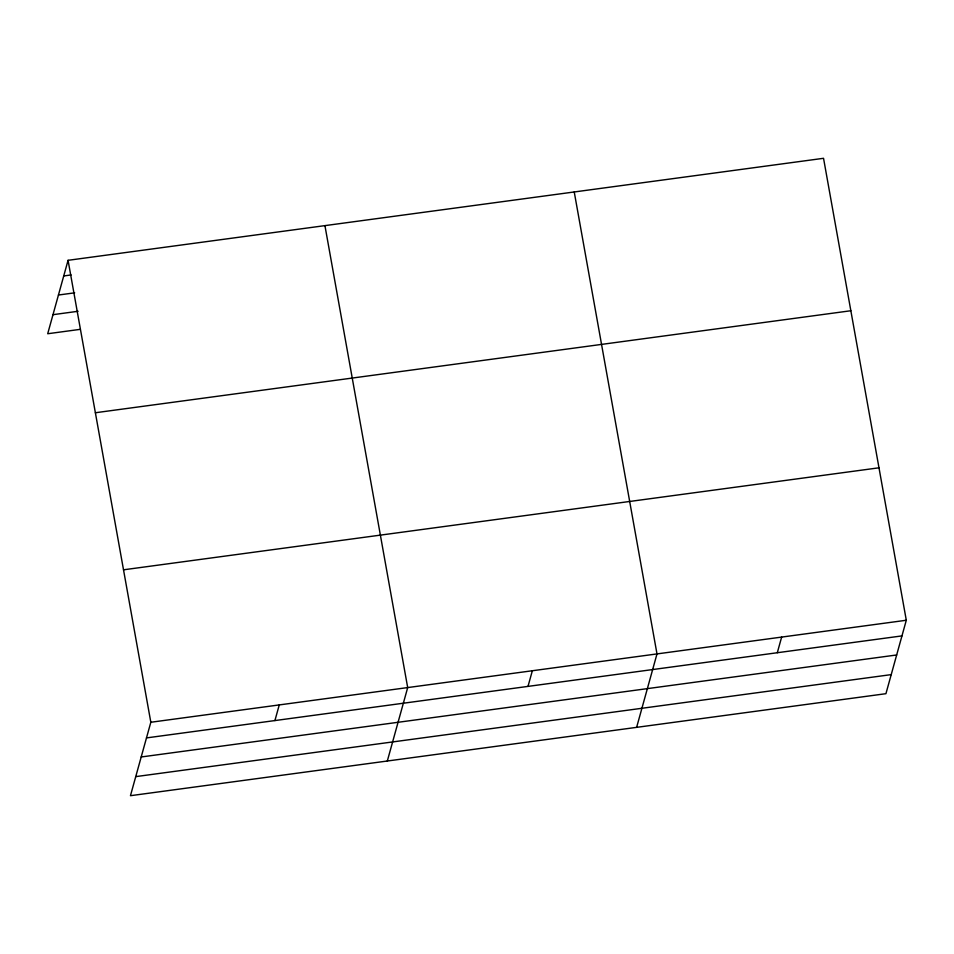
<?xml version="1.0" encoding="UTF-8"?>
<svg xmlns="http://www.w3.org/2000/svg" width="954" height="954" viewBox="0 0 954 954"><rect width="100%" height="100%" fill="white"/><g stroke="black" fill="none" stroke-linecap="round" stroke-linejoin="round"><path stroke-width="1.43" d="M68.068 260.311L150.827 722.261L130.459 795.696L885.932 693.689L906.3 620.255L823.54 158.304L68.068 260.311L47.7 333.745L80.172 329.357M274.919 720.556L279.26 704.923M387.324 761.018L407.692 687.584L324.932 225.621M528.003 686.391L532.344 670.745M636.628 727.353L656.996 653.919L574.236 191.969M777.307 652.727L781.648 637.081M63.727 275.945L71.109 274.955M58.444 295.024L74.674 292.83M52.995 314.677L78.085 311.278M95.376 412.748L850.849 310.742M123.519 569.812L878.992 467.806M150.827 722.261L906.3 620.255M146.487 737.907L901.959 635.901M141.192 756.975L896.677 654.969M135.742 776.628L891.227 674.621"/></g></svg>
